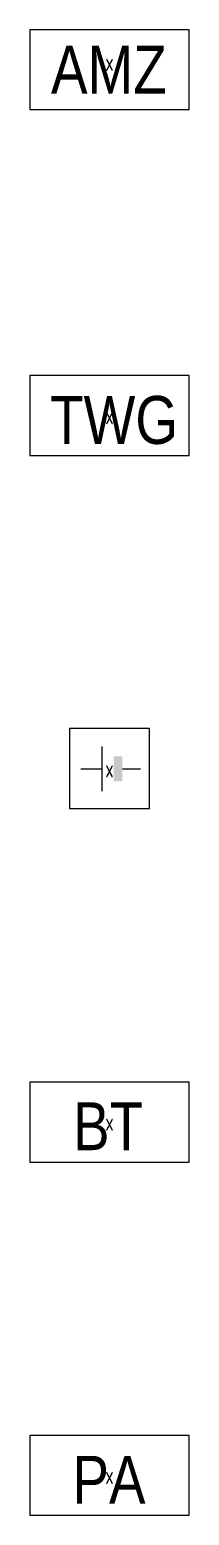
# Model space of a CAD drawing. Header units: metres. Extents: x -162 to 83385, y -62392 to -1971.
# Drawn here: x 25612 to 26072, y -26317 to -22037 of the extents above; entities that cross this region are included whole.
import ezdxf
from ezdxf.enums import TextEntityAlignment as Align

# ---------------------------------------------------------------- set-up
doc = ezdxf.new("R2010")
doc.units = ezdxf.units.M
doc.header["$LTSCALE"] = 0.5
for name, color, linetype, lineweight in [('ELIN_Attribut_01_Produkt_ID', 7, 'Continuous', 0), ('ELIN_Attribut_02_Stromkreis', 7, 'Continuous', 0), ('ELIN_Attribut_03_Verteilerbereich', 7, 'Continuous', 0), ('ELIN_Attribut_04_Montagehoehe', 7, 'Continuous', 0), ('ELIN_Attribut_05_Montageart', 7, 'Continuous', 0), ('ELIN_Attribut_06_Tuernummer', 7, 'Continuous', 0), ('ELIN_Attribut_07_Bemerkung', 7, 'Continuous', 0), ('ELIN_Attribut_08_Adresse', 7, 'Continuous', 0), ('ELIN_Attribut_10_AKZ1', 7, 'Continuous', 0), ('ELIN_Attribut_11_AKZ2', 7, 'Continuous', 0), ('ELIN_Attribut_12_Sonstiges1', 7, 'Continuous', 0), ('ELIN_Attribut_13_Sonstiges2', 7, 'Continuous', 0), ('ELIN_Attribut_14_Bauteil', 7, 'Continuous', 0), ('ELIN_Attribut_15_Ebene', 7, 'Continuous', 0), ('ELIN_Attribut_16_Raumnummer', 7, 'Continuous', 0), ('ELIN_Attribut_17_Raumname', 7, 'Continuous', 0), ('ELIN_Attribut_18_Montageabschnitt', 7, 'Continuous', 0), ('ELIN_Attribut_Basispunkt', 2, 'Continuous', 0), ('ELIN_Attribute_GEMOS', 11, 'Continuous', 0), ('ELIN_SWS_WA_EMA', 7, 'Continuous', 0)]:
    doc.layers.add(name, color=color, linetype=linetype, lineweight=lineweight)
doc.layers.get('0').off()
doc.styles.add('ARIAL_N', font='ARIALN.TTF')
doc.styles.add('ELIN_Attribute', font='isocp.shx', dxfattribs={"width": 0.8})

# ---------------------------------------------------------------- blocks, each defined once
blk = doc.blocks.new('ELIN_SWS_EMA_ALARMZENTRALE')
at = {"color": 0, "linetype": 'Continuous', "ltscale": 0.25}
for p, q in [((230, 93.8), (-230, 93.8)), ((-230, 93.8), (-230, -136.2)), ((230, -136.2), (230, 93.8)), ((-230, -136.2), (230, -136.2))]:
    blk.add_line(p, q, dxfattribs=at)
at = {"color": 0, "style": 'ARIAL_N'}
blk.add_text('AMZ', height=138, dxfattribs=at).set_placement((-168.6, -90.2))
at = {"layer": 'ELIN_Attribut_01_Produkt_ID', "style": 'ELIN_Attribute', "width": 0.8, "flags": 8}
blk.add_attdef('01_PRODUKT_ID', text='', height=150, dxfattribs=at).set_placement((0, -169.5, 0), align=Align.TOP_CENTER)
at = {"layer": 'ELIN_Attribut_02_Stromkreis', "style": 'ELIN_Attribute', "width": 0.8, "flags": 8}
blk.add_attdef('02_STROMKREIS', text='', height=150, dxfattribs=at).set_placement((0, 150, 0), align=Align.CENTER)
at = {"layer": 'ELIN_Attribut_03_Verteilerbereich', "style": 'ELIN_Attribute', "width": 0.8, "flags": 8}
blk.add_attdef('03_VERTEILERBEREICH', (198.4, -672.7, 0), '', height=125, dxfattribs=at)
at = {"layer": 'ELIN_Attribut_04_Montagehoehe', "style": 'ELIN_Attribute', "width": 0.8, "flags": 8}
blk.add_attdef('04_MONTAGEHOEHE', text='', height=125, dxfattribs=at).set_placement((-424.5, -54.7, 0), align=Align.RIGHT)
at = {"layer": 'ELIN_Attribut_05_Montageart', "style": 'ELIN_Attribute', "width": 0.8, "flags": 8}
blk.add_attdef('05_MONTAGEART', (400.3, -54.7, 0), '', height=125, dxfattribs=at)
at = {"layer": 'ELIN_Attribut_06_Tuernummer', "style": 'ELIN_Attribute', "width": 0.8, "flags": 8}
blk.add_attdef('06_TUERNUMMER', text='', height=125, dxfattribs=at).set_placement((-424.9, -254.7, 0), align=Align.RIGHT)
at = {"layer": 'ELIN_Attribut_07_Bemerkung', "style": 'ELIN_Attribute', "width": 0.8, "flags": 8}
blk.add_attdef('07_BEMERKUNG', (198.4, -844.5, 0), '', height=125, dxfattribs=at)
at = {"layer": 'ELIN_Attribut_08_Adresse', "style": 'ELIN_Attribute', "width": 0.8, "flags": 8}
blk.add_attdef('08_ADRESSE', (198.4, -1100.6, 0), '', height=125, dxfattribs=at)
at = {"layer": 'ELIN_Attribut_10_AKZ1', "style": 'ELIN_Attribute', "width": 0.8, "flags": 8}
blk.add_attdef('10_AKZ1', (195.8, -1466.6, 0), '', height=125, dxfattribs=at)
at = {"layer": 'ELIN_Attribut_11_AKZ2', "style": 'ELIN_Attribute', "width": 0.8, "flags": 8}
blk.add_attdef('11_AKZ2', (195.8, -1622.9, 0), '', height=125, dxfattribs=at)
at = {"layer": 'ELIN_Attribut_12_Sonstiges1', "style": 'ELIN_Attribute', "width": 0.8, "flags": 8}
blk.add_attdef('12_SONSTIGES1', (198.4, -2000.7, 0), '', height=125, dxfattribs=at)
at = {"layer": 'ELIN_Attribut_13_Sonstiges2', "style": 'ELIN_Attribute', "width": 0.8, "flags": 8}
blk.add_attdef('13_SONSTIGES2', (198.4, -2151.6, 0), '', height=125, dxfattribs=at)
at = {"layer": 'ELIN_Attribut_14_Bauteil', "style": 'ELIN_Attribute', "width": 0.8, "flags": 8}
blk.add_attdef('14_BAUTEIL', (198.4, -2971.1, 0), '', height=125, dxfattribs=at)
at = {"layer": 'ELIN_Attribut_15_Ebene', "style": 'ELIN_Attribute', "width": 0.8, "flags": 8}
blk.add_attdef('15_EBENE', (198.4, -3118.3, 0), '', height=125, dxfattribs=at)
at = {"layer": 'ELIN_Attribut_16_Raumnummer', "style": 'ELIN_Attribute', "width": 0.8, "flags": 8}
blk.add_attdef('16_RAUMNUMMER', (198.4, -3312.6, 0), '', height=125, dxfattribs=at)
at = {"layer": 'ELIN_Attribut_17_Raumname', "style": 'ELIN_Attribute', "width": 0.8, "flags": 8}
blk.add_attdef('17_RAUMNAME', (198.4, -3469.1, 0), '', height=125, dxfattribs=at)
at = {"layer": 'ELIN_Attribut_18_Montageabschnitt', "style": 'ELIN_Attribute', "width": 0.8, "flags": 8}
blk.add_attdef('18_MONTAGEABSCHNITT', (198.4, -3670.1, 0), '', height=125, dxfattribs=at)
at = {"layer": 'ELIN_Attribut_Basispunkt', "style": 'ELIN_Attribute', "width": 0.8, "flags": 8}
blk.add_attdef('Basispunkt', text='', height=50, dxfattribs=at).set_placement((0, 0), align=Align.MIDDLE)
at = {"layer": 'ELIN_Attribute_GEMOS', "style": 'ELIN_Attribute', "width": 0.6, "flags": 8}
for tag, p in [('G01_PRO02ID', (1620.5, 183.6)), ('G02_BEZEICHNUNG', (1620.5, -14.6, 0)), ('G03_DESCRIPTION', (1620.5, -204.4, 0)), ('G04_GEMOS-SYMBOL', (1623.8, -404.4, 0)), ('G05_GEMOS-TYP', (1623.8, -604.4, 0)), ('G06_ORTSKENNUNG', (1620.5, -804.4, 0)), ('G08_FREI1', (1620.5, -1004.4, 0)), ('G08_FREI2', (1620.5, -1204.4, 0))]:
    blk.add_attdef(tag, p, '', height=125, dxfattribs=at)
blk = doc.blocks.new('ELIN_SWS_EMA_TELEFONWAEHLGERAET')
at = {"color": 0, "linetype": 'Continuous', "ltscale": 0.25}
for p, q in [((230, 115), (-230, 115)), ((230, -115), (230, 115)), ((-230, -115), (230, -115))]:
    blk.add_line(p, q, dxfattribs=at)
at = {"color": 0}
blk.add_line((-230, 115), (-230, -115), dxfattribs=at)
at = {"color": 0, "style": 'ARIAL_N'}
blk.add_text('TWG', height=138, dxfattribs=at).set_placement((-171.3, -81.7))
at = {"layer": 'ELIN_Attribut_01_Produkt_ID', "style": 'ELIN_Attribute', "width": 0.8, "flags": 8}
blk.add_attdef('01_PRODUKT_ID', text='', height=150, dxfattribs=at).set_placement((0, -169.5, 0), align=Align.TOP_CENTER)
at = {"layer": 'ELIN_Attribut_02_Stromkreis', "style": 'ELIN_Attribute', "width": 0.8, "flags": 8}
blk.add_attdef('02_STROMKREIS', text='', height=150, dxfattribs=at).set_placement((0, 150, 0), align=Align.CENTER)
at = {"layer": 'ELIN_Attribut_03_Verteilerbereich', "style": 'ELIN_Attribute', "width": 0.8, "flags": 8}
blk.add_attdef('03_VERTEILERBEREICH', (198.4, -672.7, 0), '', height=125, dxfattribs=at)
at = {"layer": 'ELIN_Attribut_04_Montagehoehe', "style": 'ELIN_Attribute', "width": 0.8, "flags": 8}
blk.add_attdef('04_MONTAGEHOEHE', text='', height=125, dxfattribs=at).set_placement((-424.5, -54.7, 0), align=Align.RIGHT)
at = {"layer": 'ELIN_Attribut_05_Montageart', "style": 'ELIN_Attribute', "width": 0.8, "flags": 8}
blk.add_attdef('05_MONTAGEART', (400.3, -54.7, 0), '', height=125, dxfattribs=at)
at = {"layer": 'ELIN_Attribut_06_Tuernummer', "style": 'ELIN_Attribute', "width": 0.8, "flags": 8}
blk.add_attdef('06_TUERNUMMER', text='', height=125, dxfattribs=at).set_placement((-424.9, -254.7, 0), align=Align.RIGHT)
at = {"layer": 'ELIN_Attribut_07_Bemerkung', "style": 'ELIN_Attribute', "width": 0.8, "flags": 8}
blk.add_attdef('07_BEMERKUNG', (198.4, -844.5, 0), '', height=125, dxfattribs=at)
at = {"layer": 'ELIN_Attribut_08_Adresse', "style": 'ELIN_Attribute', "width": 0.8, "flags": 8}
blk.add_attdef('08_ADRESSE', (198.4, -1100.6, 0), '', height=125, dxfattribs=at)
at = {"layer": 'ELIN_Attribut_10_AKZ1', "style": 'ELIN_Attribute', "width": 0.8, "flags": 8}
blk.add_attdef('10_AKZ1', (195.8, -1466.6, 0), '', height=125, dxfattribs=at)
at = {"layer": 'ELIN_Attribut_11_AKZ2', "style": 'ELIN_Attribute', "width": 0.8, "flags": 8}
blk.add_attdef('11_AKZ2', (195.8, -1622.9, 0), '', height=125, dxfattribs=at)
at = {"layer": 'ELIN_Attribut_12_Sonstiges1', "style": 'ELIN_Attribute', "width": 0.8, "flags": 8}
blk.add_attdef('12_SONSTIGES1', (198.4, -2000.7, 0), '', height=125, dxfattribs=at)
at = {"layer": 'ELIN_Attribut_13_Sonstiges2', "style": 'ELIN_Attribute', "width": 0.8, "flags": 8}
blk.add_attdef('13_SONSTIGES2', (198.4, -2151.6, 0), '', height=125, dxfattribs=at)
at = {"layer": 'ELIN_Attribut_14_Bauteil', "style": 'ELIN_Attribute', "width": 0.8, "flags": 8}
blk.add_attdef('14_BAUTEIL', (198.4, -2971.1, 0), '', height=125, dxfattribs=at)
at = {"layer": 'ELIN_Attribut_15_Ebene', "style": 'ELIN_Attribute', "width": 0.8, "flags": 8}
blk.add_attdef('15_EBENE', (198.4, -3118.3, 0), '', height=125, dxfattribs=at)
at = {"layer": 'ELIN_Attribut_16_Raumnummer', "style": 'ELIN_Attribute', "width": 0.8, "flags": 8}
blk.add_attdef('16_RAUMNUMMER', (198.4, -3312.6, 0), '', height=125, dxfattribs=at)
at = {"layer": 'ELIN_Attribut_17_Raumname', "style": 'ELIN_Attribute', "width": 0.8, "flags": 8}
blk.add_attdef('17_RAUMNAME', (198.4, -3469.1, 0), '', height=125, dxfattribs=at)
at = {"layer": 'ELIN_Attribut_18_Montageabschnitt', "style": 'ELIN_Attribute', "width": 0.8, "flags": 8}
blk.add_attdef('18_MONTAGEABSCHNITT', (198.4, -3670.1, 0), '', height=125, dxfattribs=at)
at = {"layer": 'ELIN_Attribut_Basispunkt', "style": 'ELIN_Attribute', "width": 0.8, "flags": 8}
blk.add_attdef('Basispunkt', text='', height=50, dxfattribs=at).set_placement((0, 0), align=Align.MIDDLE)
at = {"layer": 'ELIN_Attribute_GEMOS', "style": 'ELIN_Attribute', "width": 0.6, "flags": 8}
for tag, p in [('G01_PRO02ID', (1620.5, 183.6)), ('G02_BEZEICHNUNG', (1620.5, -14.6, 0)), ('G03_DESCRIPTION', (1620.5, -204.4, 0)), ('G04_GEMOS-SYMBOL', (1623.8, -404.4, 0)), ('G05_GEMOS-TYP', (1623.8, -604.4, 0)), ('G06_ORTSKENNUNG', (1620.5, -804.4, 0)), ('G08_FREI1', (1620.5, -1004.4, 0)), ('G08_FREI2', (1620.5, -1204.4, 0))]:
    blk.add_attdef(tag, p, '', height=125, dxfattribs=at)
blk = doc.blocks.new('ELIN_SWS_EMA_BATTERIE')
at = {"color": 0, "linetype": 'Continuous', "ltscale": 0.25}
for p, q in [((115, 116.1), (-115, 116.1)), ((-115, 116.1), (-115, -113.9)), ((115, -113.9), (115, 116.1)), ((-21.4, -64.7), (-21.4, 64.7)), ((-82.7, 0), (-21.4, 0)), ((37.5, 0), (89.8, 0)), ((-115, -113.9), (115, -113.9))]:
    blk.add_line(p, q, dxfattribs=at)
for points in [[(37.5, -36.4), (11.7, -36.4), (11.7, 36.4)], [(37.5, -36.4), (11.7, 36.4), (37.5, 36.4)]]:
    blk.add_solid(points, dxfattribs=at)
at = {"layer": 'ELIN_Attribut_01_Produkt_ID', "style": 'ELIN_Attribute', "width": 0.8, "flags": 8}
blk.add_attdef('01_PRODUKT_ID', text='', height=150, dxfattribs=at).set_placement((0, -169.5, 0), align=Align.TOP_CENTER)
at = {"layer": 'ELIN_Attribut_02_Stromkreis', "style": 'ELIN_Attribute', "width": 0.8, "flags": 8}
blk.add_attdef('02_STROMKREIS', text='', height=150, dxfattribs=at).set_placement((0, 150, 0), align=Align.CENTER)
at = {"layer": 'ELIN_Attribut_03_Verteilerbereich', "style": 'ELIN_Attribute', "width": 0.8, "flags": 8}
blk.add_attdef('03_VERTEILERBEREICH', (198.4, -672.7, 0), '', height=125, dxfattribs=at)
at = {"layer": 'ELIN_Attribut_04_Montagehoehe', "style": 'ELIN_Attribute', "width": 0.8, "flags": 8}
blk.add_attdef('04_MONTAGEHOEHE', text='', height=125, dxfattribs=at).set_placement((-424.5, -54.7, 0), align=Align.RIGHT)
at = {"layer": 'ELIN_Attribut_05_Montageart', "style": 'ELIN_Attribute', "width": 0.8, "flags": 8}
blk.add_attdef('05_MONTAGEART', (400.3, -54.7, 0), '', height=125, dxfattribs=at)
at = {"layer": 'ELIN_Attribut_06_Tuernummer', "style": 'ELIN_Attribute', "width": 0.8, "flags": 8}
blk.add_attdef('06_TUERNUMMER', text='', height=125, dxfattribs=at).set_placement((-424.9, -254.7, 0), align=Align.RIGHT)
at = {"layer": 'ELIN_Attribut_07_Bemerkung', "style": 'ELIN_Attribute', "width": 0.8, "flags": 8}
blk.add_attdef('07_BEMERKUNG', (198.4, -844.5, 0), '', height=125, dxfattribs=at)
at = {"layer": 'ELIN_Attribut_08_Adresse', "style": 'ELIN_Attribute', "width": 0.8, "flags": 8}
blk.add_attdef('08_ADRESSE', (198.4, -1100.6, 0), '', height=125, dxfattribs=at)
at = {"layer": 'ELIN_Attribut_10_AKZ1', "style": 'ELIN_Attribute', "width": 0.8, "flags": 8}
blk.add_attdef('10_AKZ1', (195.8, -1466.6, 0), '', height=125, dxfattribs=at)
at = {"layer": 'ELIN_Attribut_11_AKZ2', "style": 'ELIN_Attribute', "width": 0.8, "flags": 8}
blk.add_attdef('11_AKZ2', (195.8, -1622.9, 0), '', height=125, dxfattribs=at)
at = {"layer": 'ELIN_Attribut_12_Sonstiges1', "style": 'ELIN_Attribute', "width": 0.8, "flags": 8}
blk.add_attdef('12_SONSTIGES1', (198.4, -2000.7, 0), '', height=125, dxfattribs=at)
at = {"layer": 'ELIN_Attribut_13_Sonstiges2', "style": 'ELIN_Attribute', "width": 0.8, "flags": 8}
blk.add_attdef('13_SONSTIGES2', (198.4, -2151.6, 0), '', height=125, dxfattribs=at)
at = {"layer": 'ELIN_Attribut_14_Bauteil', "style": 'ELIN_Attribute', "width": 0.8, "flags": 8}
blk.add_attdef('14_BAUTEIL', (198.4, -2971.1, 0), '', height=125, dxfattribs=at)
at = {"layer": 'ELIN_Attribut_15_Ebene', "style": 'ELIN_Attribute', "width": 0.8, "flags": 8}
blk.add_attdef('15_EBENE', (198.4, -3118.3, 0), '', height=125, dxfattribs=at)
at = {"layer": 'ELIN_Attribut_16_Raumnummer', "style": 'ELIN_Attribute', "width": 0.8, "flags": 8}
blk.add_attdef('16_RAUMNUMMER', (198.4, -3312.6, 0), '', height=125, dxfattribs=at)
at = {"layer": 'ELIN_Attribut_17_Raumname', "style": 'ELIN_Attribute', "width": 0.8, "flags": 8}
blk.add_attdef('17_RAUMNAME', (198.4, -3469.1, 0), '', height=125, dxfattribs=at)
at = {"layer": 'ELIN_Attribut_18_Montageabschnitt', "style": 'ELIN_Attribute', "width": 0.8, "flags": 8}
blk.add_attdef('18_MONTAGEABSCHNITT', (198.4, -3670.1, 0), '', height=125, dxfattribs=at)
at = {"layer": 'ELIN_Attribut_Basispunkt', "style": 'ELIN_Attribute', "width": 0.8, "flags": 8}
blk.add_attdef('Basispunkt', text='', height=50, dxfattribs=at).set_placement((0, 0), align=Align.MIDDLE)
at = {"layer": 'ELIN_Attribute_GEMOS', "style": 'ELIN_Attribute', "width": 0.6, "flags": 8}
for tag, p in [('G01_PRO02ID', (1620.5, 183.6)), ('G02_BEZEICHNUNG', (1620.5, -14.6, 0)), ('G03_DESCRIPTION', (1620.5, -204.4, 0)), ('G04_GEMOS-SYMBOL', (1623.8, -404.4, 0)), ('G05_GEMOS-TYP', (1623.8, -604.4, 0)), ('G06_ORTSKENNUNG', (1620.5, -804.4, 0)), ('G08_FREI1', (1620.5, -1004.4, 0)), ('G08_FREI2', (1620.5, -1204.4, 0))]:
    blk.add_attdef(tag, p, '', height=125, dxfattribs=at)
blk = doc.blocks.new('ELIN_SWS_EMA_BEDIENTABLEAU')
at = {"color": 0, "linetype": 'Continuous', "ltscale": 0.25}
for p, q in [((230, 115), (-230, 115)), ((230, -115), (230, 115)), ((-230, -115), (230, -115))]:
    blk.add_line(p, q, dxfattribs=at)
at = {"color": 0}
blk.add_line((-230, 115), (-230, -115), dxfattribs=at)
at = {"color": 0, "style": 'ARIAL_N'}
blk.add_text('BT', height=138, dxfattribs=at).set_placement((-105.1, -80.9))
at = {"layer": 'ELIN_Attribut_01_Produkt_ID', "style": 'ELIN_Attribute', "width": 0.8, "flags": 8}
blk.add_attdef('01_PRODUKT_ID', text='', height=150, dxfattribs=at).set_placement((0, -169.5, 0), align=Align.TOP_CENTER)
at = {"layer": 'ELIN_Attribut_02_Stromkreis', "style": 'ELIN_Attribute', "width": 0.8, "flags": 8}
blk.add_attdef('02_STROMKREIS', text='', height=150, dxfattribs=at).set_placement((0, 150, 0), align=Align.CENTER)
at = {"layer": 'ELIN_Attribut_03_Verteilerbereich', "style": 'ELIN_Attribute', "width": 0.8, "flags": 8}
blk.add_attdef('03_VERTEILERBEREICH', (198.4, -672.7, 0), '', height=125, dxfattribs=at)
at = {"layer": 'ELIN_Attribut_04_Montagehoehe', "style": 'ELIN_Attribute', "width": 0.8, "flags": 8}
blk.add_attdef('04_MONTAGEHOEHE', text='', height=125, dxfattribs=at).set_placement((-424.5, -54.7, 0), align=Align.RIGHT)
at = {"layer": 'ELIN_Attribut_05_Montageart', "style": 'ELIN_Attribute', "width": 0.8, "flags": 8}
blk.add_attdef('05_MONTAGEART', (400.3, -54.7, 0), '', height=125, dxfattribs=at)
at = {"layer": 'ELIN_Attribut_06_Tuernummer', "style": 'ELIN_Attribute', "width": 0.8, "flags": 8}
blk.add_attdef('06_TUERNUMMER', text='', height=125, dxfattribs=at).set_placement((-424.9, -254.7, 0), align=Align.RIGHT)
at = {"layer": 'ELIN_Attribut_07_Bemerkung', "style": 'ELIN_Attribute', "width": 0.8, "flags": 8}
blk.add_attdef('07_BEMERKUNG', (198.4, -844.5, 0), '', height=125, dxfattribs=at)
at = {"layer": 'ELIN_Attribut_08_Adresse', "style": 'ELIN_Attribute', "width": 0.8, "flags": 8}
blk.add_attdef('08_ADRESSE', (198.4, -1100.6, 0), '', height=125, dxfattribs=at)
at = {"layer": 'ELIN_Attribut_10_AKZ1', "style": 'ELIN_Attribute', "width": 0.8, "flags": 8}
blk.add_attdef('10_AKZ1', (195.8, -1466.6, 0), '', height=125, dxfattribs=at)
at = {"layer": 'ELIN_Attribut_11_AKZ2', "style": 'ELIN_Attribute', "width": 0.8, "flags": 8}
blk.add_attdef('11_AKZ2', (195.8, -1622.9, 0), '', height=125, dxfattribs=at)
at = {"layer": 'ELIN_Attribut_12_Sonstiges1', "style": 'ELIN_Attribute', "width": 0.8, "flags": 8}
blk.add_attdef('12_SONSTIGES1', (198.4, -2000.7, 0), '', height=125, dxfattribs=at)
at = {"layer": 'ELIN_Attribut_13_Sonstiges2', "style": 'ELIN_Attribute', "width": 0.8, "flags": 8}
blk.add_attdef('13_SONSTIGES2', (198.4, -2151.6, 0), '', height=125, dxfattribs=at)
at = {"layer": 'ELIN_Attribut_14_Bauteil', "style": 'ELIN_Attribute', "width": 0.8, "flags": 8}
blk.add_attdef('14_BAUTEIL', (198.4, -2971.1, 0), '', height=125, dxfattribs=at)
at = {"layer": 'ELIN_Attribut_15_Ebene', "style": 'ELIN_Attribute', "width": 0.8, "flags": 8}
blk.add_attdef('15_EBENE', (198.4, -3118.3, 0), '', height=125, dxfattribs=at)
at = {"layer": 'ELIN_Attribut_16_Raumnummer', "style": 'ELIN_Attribute', "width": 0.8, "flags": 8}
blk.add_attdef('16_RAUMNUMMER', (198.4, -3312.6, 0), '', height=125, dxfattribs=at)
at = {"layer": 'ELIN_Attribut_17_Raumname', "style": 'ELIN_Attribute', "width": 0.8, "flags": 8}
blk.add_attdef('17_RAUMNAME', (198.4, -3469.1, 0), '', height=125, dxfattribs=at)
at = {"layer": 'ELIN_Attribut_18_Montageabschnitt', "style": 'ELIN_Attribute', "width": 0.8, "flags": 8}
blk.add_attdef('18_MONTAGEABSCHNITT', (198.4, -3670.1, 0), '', height=125, dxfattribs=at)
at = {"layer": 'ELIN_Attribut_Basispunkt', "style": 'ELIN_Attribute', "width": 0.8, "flags": 8}
blk.add_attdef('Basispunkt', text='', height=50, dxfattribs=at).set_placement((0, 0), align=Align.MIDDLE)
at = {"layer": 'ELIN_Attribute_GEMOS', "style": 'ELIN_Attribute', "width": 0.6, "flags": 8}
for tag, p in [('G01_PRO02ID', (1620.5, 183.6)), ('G02_BEZEICHNUNG', (1620.5, -14.6, 0)), ('G03_DESCRIPTION', (1620.5, -204.4, 0)), ('G04_GEMOS-SYMBOL', (1623.8, -404.4, 0)), ('G05_GEMOS-TYP', (1623.8, -604.4, 0)), ('G06_ORTSKENNUNG', (1620.5, -804.4, 0)), ('G08_FREI1', (1620.5, -1004.4, 0)), ('G08_FREI2', (1620.5, -1204.4, 0))]:
    blk.add_attdef(tag, p, '', height=125, dxfattribs=at)
blk = doc.blocks.new('ELIN_SWS__EMA_PARALLELANZEIGE')
at = {"color": 0, "linetype": 'Continuous', "ltscale": 0.25}
for p, q in [((230, 115), (-230, 115)), ((230, -115), (230, 115)), ((-230, -115), (230, -115))]:
    blk.add_line(p, q, dxfattribs=at)
at = {"color": 0}
blk.add_line((-230, 115), (-230, -115), dxfattribs=at)
at = {"color": 0, "style": 'ARIAL_N'}
blk.add_text('PA', height=138, dxfattribs=at).set_placement((-106.8, -81.8))
at = {"layer": 'ELIN_Attribut_01_Produkt_ID', "style": 'ELIN_Attribute', "width": 0.8, "flags": 8}
blk.add_attdef('01_PRODUKT_ID', text='', height=150, dxfattribs=at).set_placement((0, -169.5, 0), align=Align.TOP_CENTER)
at = {"layer": 'ELIN_Attribut_02_Stromkreis', "style": 'ELIN_Attribute', "width": 0.8, "flags": 8}
blk.add_attdef('02_STROMKREIS', text='', height=150, dxfattribs=at).set_placement((0, 150, 0), align=Align.CENTER)
at = {"layer": 'ELIN_Attribut_03_Verteilerbereich', "style": 'ELIN_Attribute', "width": 0.8, "flags": 8}
blk.add_attdef('03_VERTEILERBEREICH', (198.4, -672.7, 0), '', height=125, dxfattribs=at)
at = {"layer": 'ELIN_Attribut_04_Montagehoehe', "style": 'ELIN_Attribute', "width": 0.8, "flags": 8}
blk.add_attdef('04_MONTAGEHOEHE', text='', height=125, dxfattribs=at).set_placement((-424.5, -54.7, 0), align=Align.RIGHT)
at = {"layer": 'ELIN_Attribut_05_Montageart', "style": 'ELIN_Attribute', "width": 0.8, "flags": 8}
blk.add_attdef('05_MONTAGEART', (400.3, -54.7, 0), '', height=125, dxfattribs=at)
at = {"layer": 'ELIN_Attribut_06_Tuernummer', "style": 'ELIN_Attribute', "width": 0.8, "flags": 8}
blk.add_attdef('06_TUERNUMMER', text='', height=125, dxfattribs=at).set_placement((-424.9, -254.7, 0), align=Align.RIGHT)
at = {"layer": 'ELIN_Attribut_07_Bemerkung', "style": 'ELIN_Attribute', "width": 0.8, "flags": 8}
blk.add_attdef('07_BEMERKUNG', (198.4, -844.5, 0), '', height=125, dxfattribs=at)
at = {"layer": 'ELIN_Attribut_08_Adresse', "style": 'ELIN_Attribute', "width": 0.8, "flags": 8}
blk.add_attdef('08_ADRESSE', (198.4, -1100.6, 0), '', height=125, dxfattribs=at)
at = {"layer": 'ELIN_Attribut_10_AKZ1', "style": 'ELIN_Attribute', "width": 0.8, "flags": 8}
blk.add_attdef('10_AKZ1', (195.8, -1466.6, 0), '', height=125, dxfattribs=at)
at = {"layer": 'ELIN_Attribut_11_AKZ2', "style": 'ELIN_Attribute', "width": 0.8, "flags": 8}
blk.add_attdef('11_AKZ2', (195.8, -1622.9, 0), '', height=125, dxfattribs=at)
at = {"layer": 'ELIN_Attribut_12_Sonstiges1', "style": 'ELIN_Attribute', "width": 0.8, "flags": 8}
blk.add_attdef('12_SONSTIGES1', (198.4, -2000.7, 0), '', height=125, dxfattribs=at)
at = {"layer": 'ELIN_Attribut_13_Sonstiges2', "style": 'ELIN_Attribute', "width": 0.8, "flags": 8}
blk.add_attdef('13_SONSTIGES2', (198.4, -2151.6, 0), '', height=125, dxfattribs=at)
at = {"layer": 'ELIN_Attribut_14_Bauteil', "style": 'ELIN_Attribute', "width": 0.8, "flags": 8}
blk.add_attdef('14_BAUTEIL', (198.4, -2971.1, 0), '', height=125, dxfattribs=at)
at = {"layer": 'ELIN_Attribut_15_Ebene', "style": 'ELIN_Attribute', "width": 0.8, "flags": 8}
blk.add_attdef('15_EBENE', (198.4, -3118.3, 0), '', height=125, dxfattribs=at)
at = {"layer": 'ELIN_Attribut_16_Raumnummer', "style": 'ELIN_Attribute', "width": 0.8, "flags": 8}
blk.add_attdef('16_RAUMNUMMER', (198.4, -3312.6, 0), '', height=125, dxfattribs=at)
at = {"layer": 'ELIN_Attribut_17_Raumname', "style": 'ELIN_Attribute', "width": 0.8, "flags": 8}
blk.add_attdef('17_RAUMNAME', (198.4, -3469.1, 0), '', height=125, dxfattribs=at)
at = {"layer": 'ELIN_Attribut_18_Montageabschnitt', "style": 'ELIN_Attribute', "width": 0.8, "flags": 8}
blk.add_attdef('18_MONTAGEABSCHNITT', (198.4, -3670.1, 0), '', height=125, dxfattribs=at)
at = {"layer": 'ELIN_Attribut_Basispunkt', "style": 'ELIN_Attribute', "width": 0.8, "flags": 8}
blk.add_attdef('Basispunkt', text='', height=50, dxfattribs=at).set_placement((0, 0), align=Align.MIDDLE)
at = {"layer": 'ELIN_Attribute_GEMOS', "style": 'ELIN_Attribute', "width": 0.6, "flags": 8}
for tag, p in [('G01_PRO02ID', (1620.5, 183.6)), ('G02_BEZEICHNUNG', (1620.5, -14.6, 0)), ('G03_DESCRIPTION', (1620.5, -204.4, 0)), ('G04_GEMOS-SYMBOL', (1623.8, -404.4, 0)), ('G05_GEMOS-TYP', (1623.8, -604.4, 0)), ('G06_ORTSKENNUNG', (1620.5, -804.4, 0)), ('G08_FREI1', (1620.5, -1004.4, 0)), ('G08_FREI2', (1620.5, -1204.4, 0))]:
    blk.add_attdef(tag, p, '', height=125, dxfattribs=at)

msp = doc.modelspace()

# ---------------------------------------------------------------- block references
at = {"layer": 'ELIN_SWS_WA_EMA', "lineweight": 0}
ref = msp.add_blockref('ELIN_SWS_EMA_ALARMZENTRALE', (25841.9, -22130.5), dxfattribs=at)
ref.add_attrib('Basispunkt', 'x', dxfattribs={"layer": 'ELIN_Attribut_Basispunkt', "height": 50, "style": 'ELIN_Attribute', "width": 0.8}).set_placement((25841.9, -22130.5), align=Align.MIDDLE)
ref = msp.add_blockref('ELIN_SWS_EMA_TELEFONWAEHLGERAET', (25841.9, -23148.4), dxfattribs=at)
ref.add_attrib('Basispunkt', 'x', dxfattribs={"layer": 'ELIN_Attribut_Basispunkt', "height": 50, "style": 'ELIN_Attribute', "width": 0.8}).set_placement((25841.9, -23148.4), align=Align.MIDDLE)
ref = msp.add_blockref('ELIN_SWS_EMA_BATTERIE', (25841.9, -24166.3), dxfattribs=at)
ref.add_attrib('Basispunkt', 'x', dxfattribs={"layer": 'ELIN_Attribut_Basispunkt', "height": 50, "style": 'ELIN_Attribute', "width": 0.8}).set_placement((25841.9, -24166.3), align=Align.MIDDLE)
ref = msp.add_blockref('ELIN_SWS_EMA_BEDIENTABLEAU', (25841.9, -25184.2), dxfattribs=at)
ref.add_attrib('Basispunkt', 'x', dxfattribs={"layer": 'ELIN_Attribut_Basispunkt', "height": 50, "style": 'ELIN_Attribute', "width": 0.8}).set_placement((25841.9, -25184.2), align=Align.MIDDLE)
ref = msp.add_blockref('ELIN_SWS__EMA_PARALLELANZEIGE', (25841.9, -26202.1), dxfattribs=at)
ref.add_attrib('Basispunkt', 'x', dxfattribs={"layer": 'ELIN_Attribut_Basispunkt', "height": 50, "style": 'ELIN_Attribute', "width": 0.8}).set_placement((25841.9, -26202.1), align=Align.MIDDLE)

doc.saveas('drawing.dxf')
